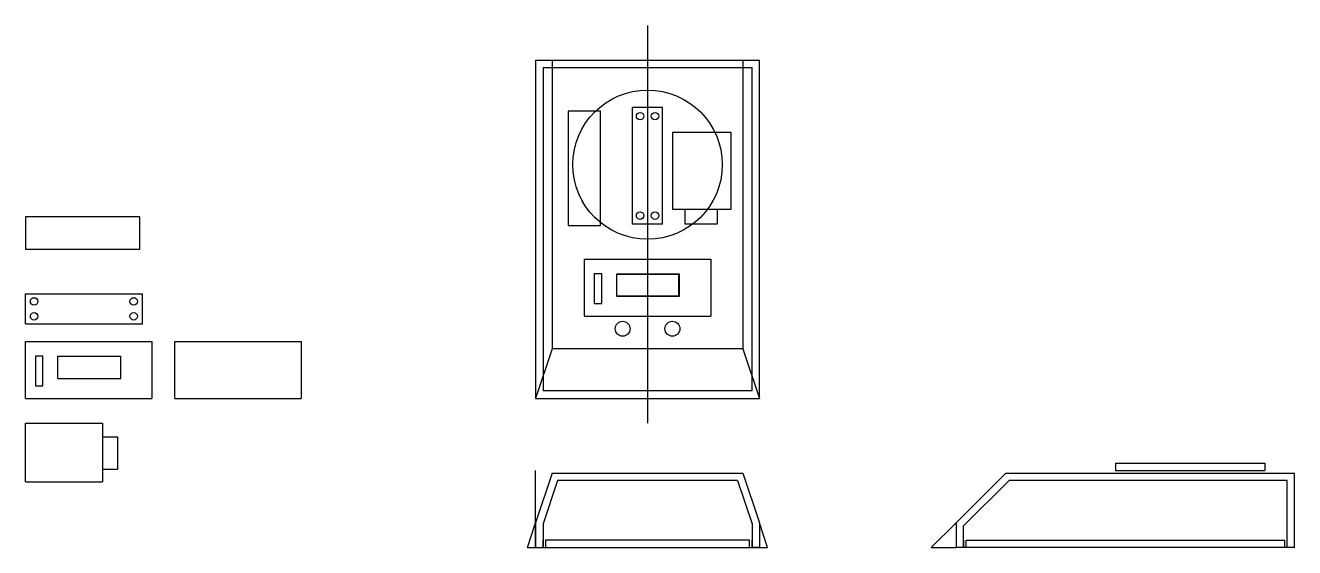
# Model space of a CAD drawing. Header units: millimetres. Extents: x 10 to 520, y -50 to 160.
import ezdxf

# ---------------------------------------------------------------- set-up
doc = ezdxf.new("R2010")
doc.units = ezdxf.units.MM
doc.layers.get('0').update_dxf_attribs({"true_color": 0xffffff})
for name, color, linetype, true_color in [('case', 30, 'Continuous', 0xff7f00), ('case intern', 16, 'Continuous', 0x800000), ('help', 6, 'Continuous', 0xff00ff)]:
    doc.layers.add(name, color=color, linetype=linetype, true_color=true_color)

msp = doc.modelspace()

# ---------------------------------------------------------------- linework, layer by layer
for p, q in [((241.07, 125.47), (228.07, 125.47)), ((228.07, 125.47), (228.07, 79.47)), ((241.07, 79.47), (241.07, 125.47)), ((266, 127), (254, 127)), ((254, 80), (254, 127)), ((266, 80), (266, 127)), ((270, 117), (293.5, 117)), ((270, 117), (270, 86)), ((293.5, 117), (293.5, 86)), ((56, 83), (10, 83)), ((10, 83), (10, 70)), ((56, 70), (56, 83)), ((293.5, 86), (270, 86)), ((275, 86), (275, 80)), ((288, 86), (288, 80)), ((228.07, 79.47), (241.07, 79.47)), ((266, 80), (254, 80)), ((288, 80), (275, 80)), ((10, 70), (56, 70)), ((234.6, 43.1), (234.6, 66)), ((234.6, 66), (285.4, 66)), ((285.4, 66), (285.4, 43.1)), ((238.6, 60.1), (238.6, 48.1)), ((241.6, 60.1), (238.6, 60.1)), ((241.6, 48.1), (241.6, 60.1)), ((247.6, 51.1), (247.6, 60.1)), ((247.6, 60.1), (272.9, 60.1)), ((272.9, 51.1), (272.9, 60.1)), ((10, 40), (10, 52)), ((10, 52), (57, 52)), ((57, 40), (57, 52)), ((247.6, 51.1), (272.9, 51.1)), ((238.6, 48.1), (241.6, 48.1)), ((234.6, 43.1), (285.4, 43.1)), ((10, 40), (57, 40)), ((10, 10), (10, 32.9)), ((10, 32.9), (60.8, 32.9)), ((60.8, 32.9), (60.8, 10)), ((70, 10), (70, 32.9)), ((70, 32.9), (120.8, 32.9)), ((120.8, 32.9), (120.8, 10)), ((14, 27), (14, 15)), ((17, 27), (14, 27)), ((17, 15), (17, 27)), ((23, 18), (23, 27)), ((23, 27), (48.3, 27)), ((48.3, 18), (48.3, 27)), ((23, 18), (48.3, 18)), ((14, 15), (17, 15)), ((10, 10), (60.8, 10)), ((70, 10), (120.8, 10)), ((10, -23.5), (10, 0)), ((10, 0), (41, 0)), ((41, 0), (41, -23.5)), ((41, -5.5), (47, -5.5)), ((47, -5.5), (47, -18.5)), ((41, -18.5), (47, -18.5)), ((10, -23.5), (41, -23.5))]:
    msp.add_line(p, q)
at = {"layer": 'case'}
for p, q in [((215, 146), (305, 146)), ((215, 146), (215, 10)), ((221.67, 146), (221.67, 30)), ((298.33, 146), (298.33, 30)), ((305, 10), (305, 146)), ((247.5, 60), (272.5, 60)), ((247.5, 60), (247.5, 51.2)), ((272.5, 60), (272.5, 51.2)), ((247.5, 51.2), (272.5, 51.2)), ((221.67, 30), (215, 10)), ((298.33, 30), (221.67, 30)), ((298.33, 30), (305, 10)), ((215, 10), (305, 10)), ((221.67, -20), (215, -40)), ((221.67, -20), (298.33, -20)), ((298.33, -20), (305, -40)), ((404, -20), (384, -40)), ((404, -20), (520, -20)), ((448, -16), (508, -16)), ((448, -16), (448, -19)), ((448, -19), (508, -19)), ((508, -16), (508, -19)), ((520, -50), (520, -20)), ((215, -40), (215, -50)), ((215, -40), (215, -50)), ((305, -40), (305, -50)), ((305, -40), (305, -50)), ((384, -40), (384, -50)), ((215, -50), (218, -50)), ((218, -50), (218, -47)), ((218, -47), (218, -50)), ((302, -50), (302, -47)), ((302, -47), (302, -50)), ((305, -50), (302, -50)), ((520, -50), (384, -50))]:
    msp.add_line(p, q, dxfattribs=at)
for centre, radius in [((260, 104), 30), ((250, 38), 3), ((270, 38), 3)]:
    msp.add_circle(centre, radius, dxfattribs=at)
at = {"layer": 'case intern'}
for p, q in [((218, 143), (302, 143)), ((218, 143), (218, 13)), ((302, 13), (302, 143)), ((302, 13), (218, 13)), ((223.83, -23), (218, -40.49)), ((296.17, -23), (223.83, -23)), ((296.17, -23), (302, -40.49)), ((387, -41.24), (405.24, -23)), ((517, -23), (405.24, -23)), ((517, -47), (517, -23)), ((218, -40.49), (218, -50)), ((302, -40.49), (302, -50)), ((387, -50), (387, -41.24)), ((301, -47), (219, -47)), ((219, -47), (219, -50)), ((219, -50), (301, -50)), ((301, -50), (301, -47)), ((387, -47), (387, -50)), ((388, -50), (388, -47)), ((388, -47), (516, -47)), ((516, -47), (516, -50)), ((517, -50), (517, -47))]:
    msp.add_line(p, q, dxfattribs=at)
at = {"layer": 'help'}
for p, q in [((260, 160), (260, 0)), ((215, -50), (215, -19)), ((211.75, -50), (215, -40)), ((308.25, -50), (305, -40)), ((384, -40), (374, -50)), ((211.75, -50), (308.25, -50)), ((374, -50), (384, -50))]:
    msp.add_line(p, q, dxfattribs=at)
for centre in [(257, 123.5), (263, 123.5), (257, 83.5), (263, 83.5), (13.5, 49), (53.5, 49), (13.5, 43), (53.5, 43)]:
    msp.add_circle(centre, 1.5, dxfattribs=at)

doc.saveas('drawing.dxf')
